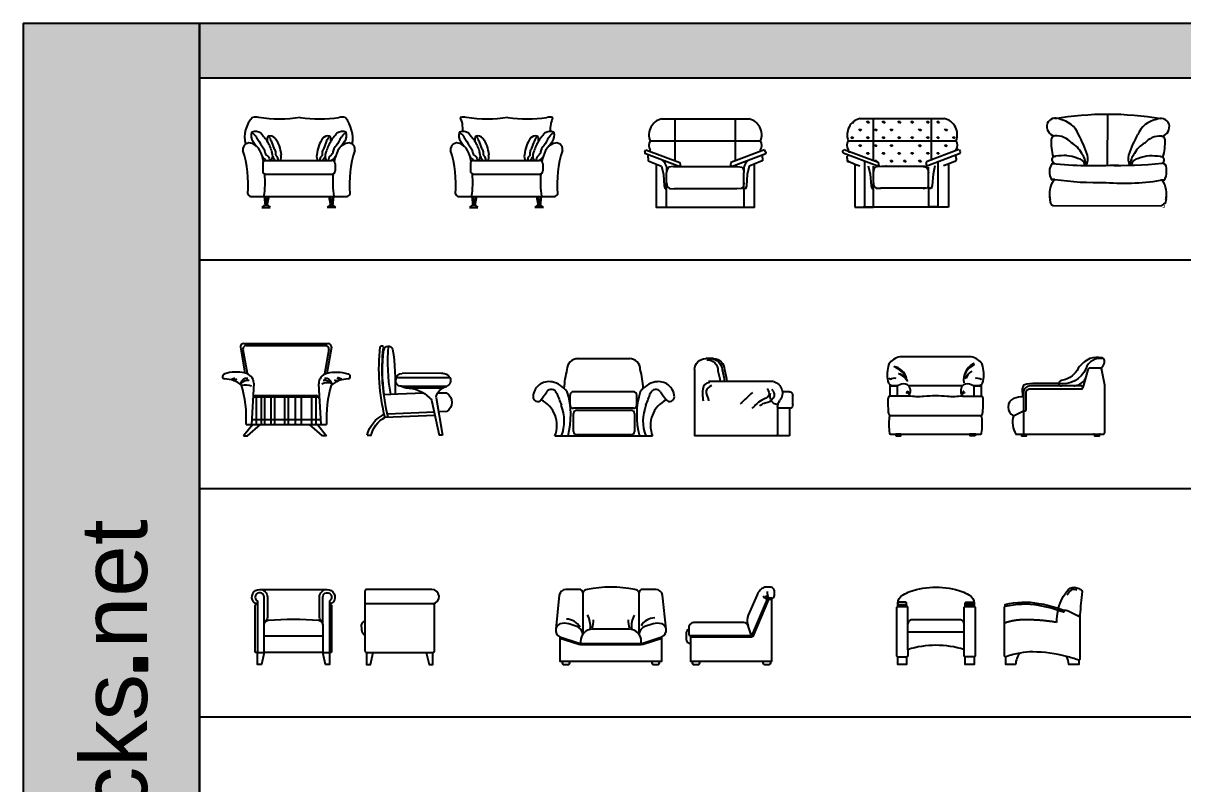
# Model space of a CAD drawing. Header units: millimetres. Extents: x 1987 to 28581, y 809 to 14560.
# Drawn here: x 1987 to 12467, y 7685 to 14560 of the extents above; entities that cross this region are included whole.
import ezdxf

# ---------------------------------------------------------------- set-up
doc = ezdxf.new("R2010")
doc.units = ezdxf.units.MM
doc.linetypes.add('DASHED', pattern=[19.05, 12.7, -6.35])
doc.layers.add('www.cad-blocks.net', color=7, linetype='Continuous')
doc.styles.get("Standard").update_dxf_attribs({"font": 'arial.ttf'})

# ---------------------------------------------------------------- blocks, each defined once
blk = doc.blocks.new('A$C15D32C30')
for p, q in [((384, 700), (878, 700)), ((335, 280), (335, 370)), ((335, 280), (335, 370)), ((907, 400), (365, 400)), ((937, 280), (937, 370)), ((907, 250), (365, 250)), ((397, 232), (888, 232)), ((367, 41), (367, 202)), ((918, 202), (918, 41)), ((197, 0), (1080, 0)), ((888, 11), (397, 11))]:
    blk.add_line(p, q)
for centre, radius, start, end in [((407, 600), 100, 90, 180), ((870, 600), 100, 0, 90), ((1106, 386), 827, 165.0137, 176.9055), ((171, 386), 827, 3.0945, 14.9863), ((143, 348), 143, 78.0743, 177.6094), ((167, 371), 49.9, 19.9738, 145.1809), ((126, 269), 224, 35.9038, 78.0743), ((1151, 269), 224, 101.9257, 144.0962), ((1110, 371), 49.9, 34.8191, 160.0262), ((1135, 348), 143, 2.3906, 101.9257), ((41, 352), 40.6, 177.6094, 321.9851), ((-1201, 1323), 1616, 321.9851, 325.1809), ((-42, 96), 258, 338.1573, 63.566), ((4097, 1800), 4131, 199.9738, 201.616), ((-390, 188), 731, 345.0967, 16.8411), ((365, 370), 30, 90, 180), ((907, 370), 30, 0, 90), ((1668, 188), 731, 163.1589, 194.9033), ((-2820, 1800), 4131, 338.384, 340.0262), ((1320, 96), 258, 116.434, 201.8427), ((2478, 1323), 1616, 214.8191, 218.0149), ((1237, 352), 40.6, 218.0149, 2.3906), ((-101, 136), 384, 339.2406, 21.616), ((365, 280), 30, 180, 270), ((397, 202), 30, 90, 180), ((888, 202), 30, 0, 90), ((907, 280), 30, 270, 0), ((1378, 136), 384, 158.384, 200.7594), ((397, 41), 30, 180, 270), ((888, 41), 30, 270, 0)]:
    blk.add_arc(centre, radius, start, end)
blk = doc.blocks.new('A$C75CB7247')
for p, q in [((93, 596), (124, 552)), ((920, 596), (889, 552)), ((209, 425), (626, 425)), ((548, 425), (804, 425)), ((179, 395), (179, 330)), ((834, 395), (834, 330)), ((198, 300), (709, 300)), ((548, 300), (815, 300)), ((73, 100), (940, 100)), ((172, 0), (248, 0)), ((191, 100), (202, 17)), ((196, 100), (205, 17)), ((201, 100), (207, 17)), ((224, 100), (213, 18)), ((230, 100), (216, 17)), ((234, 100), (218, 17)), ((839, 0), (763, 0)), ((777, 100), (793, 17)), ((781, 100), (795, 17)), ((786, 100), (798, 18)), ((810, 100), (804, 17)), ((815, 100), (806, 17)), ((820, 100), (809, 17))]:
    blk.add_line(p, q)
for centre, radius, start, end in [((275, 635), 259, 136.3748, 194.1896), ((118, 550), 265, 84.3094, 96.5371), ((331, 2101), 1300, 261.7315, 278.288), ((694, 1943), 1143, 261.1582, 278.821), ((895, 550), 265, 83.4629, 95.6906), ((685, 621), 308, 350.7125, 38.7232), ((167, 651), 92.2, 161.6688, 216.8088), ((112, 596), 90.7, 55.0706, 111.3118), ((292, 610), 73.8, 151.0079, 189.4415), ((241, 574), 72.5, 44.4097, 100.6509), ((772, 574), 72.5, 79.3491, 135.5903), ((721, 610), 73.8, 350.5585, 28.9921), ((901, 596), 90.7, 68.6882, 124.9294), ((846, 651), 92.2, 323.1912, 18.3312), ((59, 524), 59, 65.3723, 188.2209), ((31, 448), 140, 28.478, 67.9871), ((982, 448), 140, 112.0129, 151.522), ((954, 524), 59, 351.7791, 114.6277), ((-956, 211), 1004, 354.969, 17.6796), ((-303, 310), 501, 12.1108, 24.1446), ((256, 506), 92.2, 207.8731, 241.3813), ((209, 395), 30, 90, 180), ((204, 467), 66, 320.9252, 27.9818), ((341, 482), 73.8, 197.2122, 230.7203), ((294, 459), 52.8, 320.2192, 17.3208), ((719, 459), 52.8, 162.6792, 219.7808), ((672, 482), 73.8, 309.2797, 342.7878), ((809, 467), 66, 152.0182, 219.0748), ((757, 506), 92.2, 298.6187, 332.1269), ((804, 395), 30, 0, 90), ((1316, 310), 501, 155.8554, 167.8892), ((1968, 211), 1004, 162.3204, 185.031), ((209, 330), 30, 180, 270), ((804, 330), 30, 270, 0), ((-551, 225), 752, 350.4441, 5.9004), ((1564, 225), 752, 174.0996, 189.5559), ((73, 130), 30, 193.7828, 270), ((940, 130), 30, 270, 346.2172), ((210, -32), 49.5, 39.7371, 140.2629), ((801, -32), 49.5, 39.7371, 140.2629)]:
    blk.add_arc(centre, radius, start, end)
for points, knots in [([(79, 681), (89, 672), (105, 658), (137, 617), (159, 568), (199, 525), (197, 479), (234, 463), (238, 438), (241, 428), (241, 425)], [0, 0, 0, 0, 37.506288, 65.782259, 153.619658, 198.465285, 236.495883, 274.837161, 300.242842, 307.42838, 307.42838, 307.42838, 307.42838]), ([(228, 646), (234, 638), (245, 624), (263, 587), (273, 545), (299, 506), (291, 470), (317, 451), (316, 433), (317, 426), (317, 425)], [0, 0, 0, 0, 37.506288, 65.782259, 153.619658, 198.465285, 236.495883, 274.837161, 300.242842, 301.926971, 301.926971, 301.926971, 301.926971]), ([(785, 646), (779, 638), (768, 624), (750, 587), (739, 545), (714, 506), (722, 470), (696, 451), (697, 433), (696, 426), (696, 425)], [0, 0, 0, 0, 37.506288, 65.782259, 153.619658, 198.465285, 236.495883, 274.837161, 300.242842, 301.926971, 301.926971, 301.926971, 301.926971]), ([(933, 681), (924, 672), (907, 658), (876, 617), (854, 568), (813, 525), (815, 479), (779, 463), (775, 438), (772, 428), (771, 425)], [0, 0, 0, 0, 37.506288, 65.782259, 153.619658, 198.465285, 236.495883, 274.837161, 300.242842, 307.42838, 307.42838, 307.42838, 307.42838])]:
    blk.add_open_spline(points, degree=3, knots=knots)
for points in [[(164, 670), (222, 593), (263, 498)], [(849, 670), (791, 593), (750, 498)], [(293, 625), (327, 556), (345, 475)], [(720, 625), (686, 556), (668, 475)]]:
    blk.add_spline(points, degree=3)
blk = doc.blocks.new('A$C0CE07961')
for p, q in [((93, 596), (124, 552)), ((920, 596), (889, 552)), ((209, 425), (626, 425)), ((548, 425), (804, 425)), ((179, 395), (179, 330)), ((834, 395), (834, 330)), ((198, 300), (709, 300)), ((548, 300), (815, 300)), ((73, 100), (940, 100)), ((191, 100), (202, 17)), ((196, 100), (205, 17)), ((201, 100), (207, 17)), ((224, 100), (213, 18)), ((230, 100), (216, 17)), ((234, 100), (218, 17)), ((777, 100), (793, 17)), ((781, 100), (795, 17)), ((786, 100), (798, 18)), ((810, 100), (804, 17)), ((815, 100), (806, 17)), ((820, 100), (809, 17)), ((172, 0), (248, 0)), ((839, 0), (763, 0))]:
    blk.add_line(p, q)
for centre, radius, start, end in [((118, 550), 265, 84.3094, 96.5371), ((-184, 688), 299, 12.865, 24.8581), ((-4197, 251), 4333, 5.7686, 6.6708), ((331, 2101), 1300, 261.7315, 278.288), ((694, 1943), 1143, 261.1582, 278.821), ((895, 550), 265, 83.4629, 95.6906), ((5209, 251), 4333, 173.3292, 174.2314), ((1197, 688), 299, 155.1419, 167.135), ((167, 651), 92.2, 161.6688, 216.8088), ((112, 596), 90.7, 55.0706, 111.3118), ((292, 610), 73.8, 151.0079, 189.4415), ((241, 574), 72.5, 44.4097, 100.6509), ((772, 574), 72.5, 79.3491, 135.5903), ((721, 610), 73.8, 350.5585, 28.9921), ((901, 596), 90.7, 68.6882, 124.9294), ((846, 651), 92.2, 323.1912, 18.3312), ((59, 524), 59, 65.3723, 188.2209), ((31, 448), 140, 28.478, 67.9871), ((982, 448), 140, 112.0129, 151.522), ((954, 524), 59, 351.7791, 114.6277), ((-956, 211), 1004, 354.969, 17.6796), ((-303, 310), 501, 12.1108, 24.1446), ((256, 506), 92.2, 207.8731, 241.3813), ((209, 395), 30, 90, 180), ((204, 467), 66, 320.9252, 27.9818), ((341, 482), 73.8, 197.2122, 230.7203), ((294, 459), 52.8, 320.2192, 17.3208), ((719, 459), 52.8, 162.6792, 219.7808), ((672, 482), 73.8, 309.2797, 342.7878), ((809, 467), 66, 152.0182, 219.0748), ((757, 506), 92.2, 298.6187, 332.1269), ((804, 395), 30, 0, 90), ((1316, 310), 501, 155.8554, 167.8892), ((1968, 211), 1004, 162.3204, 185.031), ((209, 330), 30, 180, 270), ((804, 330), 30, 270, 0), ((-551, 225), 752, 350.4441, 5.9004), ((1564, 225), 752, 174.0996, 189.5559), ((73, 130), 30, 193.7828, 270), ((940, 130), 30, 270, 346.2172), ((210, -32), 49.5, 39.7371, 140.2629), ((801, -32), 49.5, 39.7371, 140.2629)]:
    blk.add_arc(centre, radius, start, end)
for points, knots in [([(79, 681), (89, 672), (105, 658), (137, 617), (159, 568), (199, 525), (197, 479), (234, 463), (238, 438), (241, 428), (241, 425)], [0, 0, 0, 0, 37.506288, 65.782259, 153.619658, 198.465285, 236.495883, 274.837161, 300.242842, 307.42838, 307.42838, 307.42838, 307.42838]), ([(228, 646), (234, 638), (245, 624), (263, 587), (273, 545), (299, 506), (291, 470), (317, 451), (316, 433), (317, 426), (317, 425)], [0, 0, 0, 0, 37.506288, 65.782259, 153.619658, 198.465285, 236.495883, 274.837161, 300.242842, 301.926971, 301.926971, 301.926971, 301.926971]), ([(785, 646), (779, 638), (768, 624), (750, 587), (739, 545), (714, 506), (722, 470), (696, 451), (697, 433), (696, 426), (696, 425)], [0, 0, 0, 0, 37.506288, 65.782259, 153.619658, 198.465285, 236.495883, 274.837161, 300.242842, 301.926971, 301.926971, 301.926971, 301.926971]), ([(933, 681), (924, 672), (907, 658), (876, 617), (854, 568), (813, 525), (815, 479), (779, 463), (775, 438), (772, 428), (771, 425)], [0, 0, 0, 0, 37.506288, 65.782259, 153.619658, 198.465285, 236.495883, 274.837161, 300.242842, 307.42838, 307.42838, 307.42838, 307.42838])]:
    blk.add_open_spline(points, degree=3, knots=knots)
for points in [[(164, 670), (222, 593), (263, 498)], [(849, 670), (791, 593), (750, 498)], [(293, 625), (327, 556), (345, 475)], [(720, 625), (686, 556), (668, 475)]]:
    blk.add_spline(points, degree=3)
blk = doc.blocks.new('A$C1EC56C54')
for p, q in [((150, 800), (942, 800)), ((150, 800), (942, 800)), ((274, 421), (274, 800)), ((274, 421), (274, 800)), ((819, 421), (819, 800)), ((819, 421), (819, 800)), ((47, 601), (1045, 601)), ((47, 601), (1045, 601)), ((0, 498), (10, 520)), ((0, 498), (10, 520)), ((311, 369), (0, 488)), ((311, 369), (0, 488)), ((10, 520), (317, 405)), ((10, 520), (317, 405)), ((29, 465), (39, 474)), ((29, 465), (39, 474)), ((29, 448), (29, 465)), ((29, 448), (29, 465)), ((29, 448), (31, 422)), ((29, 448), (31, 422)), ((31, 422), (46, 415)), ((31, 422), (46, 415)), ((1082, 520), (776, 405)), ((1082, 520), (776, 405)), ((782, 369), (1093, 488)), ((782, 369), (1093, 488)), ((1062, 422), (1046, 415)), ((1062, 422), (1046, 415)), ((1063, 465), (1054, 474)), ((1063, 465), (1054, 474)), ((1064, 448), (1062, 422)), ((1064, 448), (1062, 422)), ((1064, 448), (1063, 465)), ((1064, 448), (1063, 465)), ((1093, 498), (1082, 520)), ((1093, 498), (1082, 520)), ((46, 415), (105, 390)), ((46, 415), (105, 390)), ((105, 390), (151, 372)), ((105, 390), (151, 372)), ((151, 372), (167, 299)), ((151, 372), (167, 299)), ((201, 344), (196, 316)), ((201, 344), (196, 316)), ((196, 0), (196, 316)), ((196, 0), (196, 316)), ((215, 363), (201, 344)), ((215, 363), (201, 344)), ((259, 370), (215, 363)), ((259, 370), (215, 363)), ((259, 370), (833, 370)), ((259, 370), (833, 370)), ((308, 370), (785, 370)), ((308, 370), (785, 370)), ((315, 376), (311, 369)), ((315, 376), (311, 369)), ((315, 376), (311, 369)), ((315, 376), (311, 369)), ((319, 386), (315, 376)), ((319, 386), (315, 376)), ((319, 386), (315, 376)), ((319, 386), (315, 376)), ((317, 405), (319, 386)), ((317, 405), (319, 386)), ((317, 405), (319, 386)), ((317, 405), (319, 386)), ((776, 405), (774, 386)), ((776, 405), (774, 386)), ((776, 405), (774, 386)), ((776, 405), (774, 386)), ((774, 386), (778, 376)), ((774, 386), (778, 376)), ((774, 386), (778, 376)), ((774, 386), (778, 376)), ((778, 376), (782, 369)), ((778, 376), (782, 369)), ((778, 376), (782, 369)), ((778, 376), (782, 369)), ((833, 370), (878, 363)), ((833, 370), (878, 363)), ((878, 363), (892, 344)), ((878, 363), (892, 344)), ((892, 344), (896, 316)), ((892, 344), (896, 316)), ((897, 0), (896, 316)), ((897, 0), (896, 316)), ((942, 372), (925, 299)), ((942, 372), (925, 299)), ((988, 390), (942, 372)), ((988, 390), (942, 372)), ((1046, 415), (988, 390)), ((1046, 415), (988, 390)), ((167, 299), (175, 195)), ((167, 299), (175, 195)), ((196, 224), (201, 188)), ((196, 224), (201, 188)), ((896, 224), (891, 188)), ((896, 224), (891, 188)), ((925, 299), (918, 195)), ((925, 299), (918, 195)), ((175, 195), (183, 168)), ((175, 195), (183, 168)), ((183, 168), (199, 168)), ((183, 168), (199, 168)), ((201, 188), (222, 171)), ((201, 188), (222, 171)), ((222, 171), (265, 168)), ((222, 171), (265, 168)), ((831, 168), (265, 168)), ((831, 168), (265, 168)), ((871, 171), (828, 168)), ((871, 171), (828, 168)), ((891, 188), (871, 171)), ((891, 188), (871, 171)), ((910, 168), (894, 168)), ((910, 168), (894, 168)), ((918, 195), (910, 168)), ((918, 195), (910, 168))]:
    blk.add_line(p, q)
for points in [[(0, 498), (0, 488)], [(0, 498), (0, 488)], [(47, 506), (47, 521)], [(47, 506), (47, 521)], [(1046, 506), (1046, 521)], [(1046, 506), (1046, 521)], [(1093, 498), (1093, 488)], [(1093, 498), (1093, 488)], [(988, 390), (989, 0), (104, 0), (105, 390)], [(988, 390), (989, 0), (104, 0), (105, 390)]]:
    blk.add_lwpolyline(points)
for centre, radius, start, end in [((187, 655), 150, 104.2179, 201.1024), ((187, 655), 150, 104.2179, 201.1024), ((906, 655), 150, 338.8976, 75.7821), ((906, 655), 150, 338.8976, 75.7821), ((107, 560), 72.2, 145.5198, 213.648), ((107, 560), 72.2, 145.5198, 213.648), ((986, 560), 72.2, 326.352, 34.4802), ((986, 560), 72.2, 326.352, 34.4802), ((90, 341), 109, 354.2208, 53.238), ((90, 341), 109, 354.2208, 53.238), ((1003, 341), 109, 126.762, 185.7792), ((1003, 341), 109, 126.762, 185.7792)]:
    blk.add_arc(centre, radius, start, end)
blk = doc.blocks.new('A$C7C9E0E65')
for p, q in [((88, 763), (86, 765)), ((88, 763), (101, 777)), ((88, 763), (88, 766)), ((155, 803), (921, 803)), ((155, 803), (276, 803)), ((229, 763), (216, 777)), ((229, 763), (229, 782)), ((229, 763), (243, 777)), ((276, 803), (276, 425)), ((371, 763), (357, 777)), ((371, 763), (371, 782)), ((371, 763), (384, 777)), ((512, 763), (499, 777)), ((512, 763), (512, 782)), ((512, 763), (525, 777)), ((629, 763), (615, 777)), ((629, 763), (629, 782)), ((629, 763), (642, 777)), ((770, 763), (757, 777)), ((770, 763), (770, 782)), ((770, 763), (783, 777)), ((801, 803), (801, 425)), ((863, 763), (850, 777)), ((863, 763), (863, 782)), ((863, 763), (876, 777)), ((88, 622), (75, 635)), ((88, 622), (88, 641)), ((88, 622), (101, 635)), ((159, 693), (145, 706)), ((159, 693), (159, 711)), ((159, 693), (172, 706)), ((229, 622), (216, 635)), ((229, 622), (229, 641)), ((229, 622), (243, 635)), ((300, 693), (287, 706)), ((300, 693), (300, 711)), ((300, 693), (313, 706)), ((371, 622), (357, 635)), ((371, 622), (371, 641)), ((371, 622), (384, 635)), ((441, 693), (428, 706)), ((441, 693), (441, 711)), ((441, 693), (455, 706)), ((512, 622), (499, 635)), ((512, 622), (512, 641)), ((512, 622), (525, 635)), ((629, 622), (615, 635)), ((629, 622), (629, 641)), ((629, 622), (642, 635)), ((699, 693), (686, 706)), ((699, 693), (699, 711)), ((699, 693), (712, 706)), ((770, 622), (757, 635)), ((770, 622), (770, 641)), ((770, 622), (783, 635)), ((863, 622), (850, 635)), ((863, 622), (863, 641)), ((863, 622), (876, 635)), ((934, 693), (920, 706)), ((934, 693), (934, 711)), ((934, 693), (947, 706)), ((1004, 622), (991, 635)), ((1004, 622), (1004, 641)), ((1004, 622), (1018, 635)), ((51, 603), (1026, 603)), ((159, 551), (145, 564)), ((159, 551), (159, 570)), ((159, 551), (172, 564)), ((300, 551), (287, 564)), ((300, 551), (300, 570)), ((300, 551), (313, 564)), ((441, 551), (428, 564)), ((441, 551), (441, 570)), ((441, 551), (455, 564)), ((699, 551), (686, 564)), ((699, 551), (699, 570)), ((699, 551), (712, 564)), ((934, 551), (920, 564)), ((934, 551), (934, 570)), ((934, 551), (947, 564)), ((0, 503), (2, 512)), ((4, 490), (0, 503)), ((2, 512), (10, 522)), ((307, 375), (4, 490)), ((14, 522), (321, 408)), ((39, 445), (41, 419)), ((40, 459), (50, 469)), ((40, 442), (40, 459)), ((41, 419), (56, 413)), ((50, 420), (51, 420)), ((51, 503), (51, 523)), ((51, 503), (66, 503)), ((88, 495), (88, 499)), ((98, 491), (101, 494)), ((229, 480), (216, 494)), ((229, 480), (229, 499)), ((229, 480), (243, 494)), ((290, 419), (287, 423)), ((300, 416), (300, 429)), ((304, 414), (313, 423)), ((371, 480), (357, 494)), ((371, 480), (371, 499)), ((371, 480), (384, 494)), ((441, 410), (428, 423)), ((441, 410), (441, 429)), ((441, 410), (455, 423)), ((512, 480), (499, 494)), ((512, 480), (512, 499)), ((512, 480), (525, 494)), ((562, 410), (548, 423)), ((562, 410), (562, 429)), ((562, 410), (575, 423)), ((629, 480), (615, 494)), ((629, 480), (629, 499)), ((629, 480), (642, 494)), ((699, 410), (686, 423)), ((699, 410), (699, 429)), ((699, 410), (712, 423)), ((770, 480), (757, 494)), ((1051, 522), (762, 415)), ((768, 379), (1061, 490)), ((770, 480), (770, 499)), ((770, 480), (783, 494)), ((774, 419), (778, 423)), ((863, 480), (850, 494)), ((863, 480), (863, 499)), ((863, 480), (876, 494)), ((1024, 459), (1014, 469)), ((1024, 442), (1024, 459)), ((1026, 445), (1024, 427)), ((1063, 512), (1055, 522)), ((1061, 490), (1065, 503)), ((1065, 503), (1063, 512)), ((51, 417), (110, 392)), ((109, 392), (109, 3)), ((110, 392), (155, 375)), ((201, 3), (201, 415)), ((231, 375), (248, 302)), ((282, 347), (276, 313)), ((277, 3), (277, 373)), ((277, 367), (278, 367)), ((296, 365), (282, 347)), ((335, 372), (296, 365)), ((323, 389), (320, 380)), ((321, 408), (323, 389)), ((333, 371), (354, 372)), ((352, 373), (725, 373)), ((388, 373), (764, 373)), ((395, 379), (391, 372)), ((653, 379), (649, 372)), ((715, 372), (755, 365)), ((755, 407), (754, 389)), ((754, 389), (755, 384)), ((755, 365), (769, 347)), ((769, 347), (774, 313)), ((777, 0), (774, 363)), ((776, 176), (776, 331)), ((834, 375), (817, 302)), ((864, 3), (864, 415)), ((954, 392), (910, 375)), ((1018, 419), (954, 392)), ((956, 392), (956, 3)), ((248, 302), (256, 197)), ((276, 233), (282, 192)), ((774, 191), (774, 215)), ((817, 302), (809, 197)), ((256, 197), (264, 171)), ((264, 171), (280, 171)), ((282, 192), (303, 175)), ((303, 175), (346, 173)), ((750, 173), (343, 173)), ((728, 170), (762, 177)), ((762, 177), (774, 191)), ((789, 173), (773, 173)), ((801, 171), (785, 171)), ((809, 197), (801, 171)), ((109, 3), (277, 3)), ((956, 3), (185, 3)), ((869, 5), (777, 5))]:
    blk.add_line(p, q)
for centre, radius, start, end in [((190, 657), 150, 103.5221, 201.2641), ((886, 657), 150, 338.7359, 76.4779), ((110, 562), 72.2, 145.6816, 213.8098), ((966, 562), 72.2, 326.1902, 34.3184), ((1014, 428), 10, 293.0658, 355.6679), ((310, 384), 10, 249.1047, 337.3775), ((765, 405), 10, 110.3551, 174.0524), ((765, 388), 10, 202.6225, 290.8953)]:
    blk.add_arc(centre, radius, start, end)
blk = doc.blocks.new('A$C16E968BC')
blk.add_blockref('A$C7C9E0E65', (0, 0))
blk = doc.blocks.new('A$C2AD779E8')
blk.add_blockref('A$C16E968BC', (0, 0))
blk = doc.blocks.new('A$C45AD48CF')
for p, q in [((547, 835), (544, 384)), ((47, 423), (47, 441)), ((1059, 421), (1059, 438)), ((47, 402), (62, 402)), ((47, 392), (47, 397)), ((545, 380), (585, 381)), ((1059, 400), (1044, 400)), ((1059, 389), (1059, 400)), ((47, 247), (47, 256)), ((72, 252), (47, 252)), ((1033, 250), (1058, 250)), ((1058, 244), (1058, 254)), ((29, 45), (40, 25)), ((40, 25), (56, 18)), ((47, 2), (47, 3)), ((56, 18), (1032, 15)), ((1054, 28), (1032, 15)), ((1071, 38), (1054, 28)), ((1057, 0), (1057, 1)), ((1064, 15), (1065, 15)), ((1077, 71), (1070, 34))]:
    blk.add_line(p, q)
for centre, radius, start, end in [((550, -2021), 2862, 80.3673, 99.6327), ((93, 733), 93.2, 164.7899, 251.9996), ((79, 724), 82.8, 62.0057, 156.2312), ((75, 573), 228, 22.2694, 79.1558), ((1032, 571), 228, 100.5609, 157.4473), ((1028, 722), 82.8, 23.4855, 117.7111), ((1014, 731), 93.2, 287.7171, 14.9269), ((80, 606), 42.4, 100.6076, 164.8071), ((82, 463), 185, 40.7031, 93.0435), ((-719, 109), 1146, 18.5187, 28.7103), ((1823, 103), 1146, 151.0065, 161.1981), ((1024, 460), 185, 86.6733, 139.0137), ((1027, 604), 42.4, 14.9097, 79.1092), ((534, 590), 496, 176.8183, 195.7443), ((121, 393), 216, 26.2696, 61.8562), ((985, 391), 216, 117.8605, 153.4472), ((573, 589), 496, 343.9724, 2.8984), ((81, 432), 34.9, 167.3438, 246.959), ((75, 433), 28.9, 79.8438, 165.8898), ((166, -136), 604, 88.7906, 98.2518), ((149, 129), 340, 67.5054, 84.8392), ((274, 373), 69.7, 4.8762, 86.3652), ((203, 392), 147, 354.8009, 40.8566), ((247, 442), 125, 329.4709, 14.3773), ((859, 441), 125, 165.3394, 208.1644), ((903, 391), 147, 138.8602, 183.325), ((832, 372), 69.7, 93.3516, 171.3813), ((956, 127), 340, 94.8776, 112.2113), ((937, -138), 604, 81.4649, 90.9261), ((1031, 430), 28.9, 13.8269, 99.8729), ((1025, 430), 34.9, 292.7578, 12.373), ((121, 312), 98.5, 171.2535, 221.1976), ((118, 330), 94.6, 134.6856, 181.852), ((424, 4203), 3825, 264.339, 273.3209), ((1113, -12852), 13252, 92.4592, 92.4743), ((635, 4699), 4319, 268.8063, 275.3915), ((1113, -12852), 13252, 90.2431, 90.3016), ((987, 328), 94.6, 40.7897, 45.0311), ((1019, 348), 63.9, 349.5369, 54.3589), ((984, 309), 98.5, 318.5192, 8.4632), ((987, 328), 94.6, 357.8648, 5.4387), ((256, 121), 233, 146.3809, 192.8086), ((460, 2947), 2722, 261.257, 261.2635), ((460, 2947), 2722, 261.7944, 271.5508), ((699, 2281), 2062, 265.3955, 280.0552), ((849, 120), 233, 346.9081, 33.3358), ((1014, 299), 66.2, 310.8987, 313.2621), ((210, 87), 184, 176.8539, 195.1806), ((894, 85), 184, 358.776, 2.8629)]:
    blk.add_arc(centre, radius, start, end)
blk = doc.blocks.new('A$C389E01CB')
for p, q in [((162, 803), (201, 569)), ((162, 803), (201, 569)), ((185, 783), (222, 569)), ((185, 783), (222, 569)), ((192, 837), (954, 837)), ((192, 837), (954, 837)), ((215, 817), (931, 817)), ((215, 817), (931, 817)), ((960, 783), (923, 559)), ((960, 783), (923, 559)), ((984, 803), (944, 565)), ((984, 803), (944, 565)), ((1039, 530), (1074, 516)), ((1039, 530), (1074, 516)), ((110, 521), (76, 507)), ((110, 521), (76, 507)), ((129, 513), (94, 499)), ((129, 513), (94, 499)), ((284, 478), (263, 105)), ((284, 478), (263, 105)), ((869, 471), (890, 105)), ((869, 471), (890, 105)), ((1012, 506), (1046, 492)), ((1012, 506), (1046, 492)), ((1032, 523), (1067, 509)), ((1032, 523), (1067, 509)), ((288, 355), (865, 355)), ((288, 355), (865, 355)), ((304, 367), (846, 367)), ((304, 367), (846, 367)), ((305, 367), (305, 105)), ((305, 367), (305, 105)), ((348, 367), (348, 105)), ((348, 367), (348, 105)), ((379, 367), (379, 105)), ((379, 367), (379, 105)), ((438, 367), (438, 105)), ((438, 367), (438, 105)), ((469, 367), (469, 105)), ((469, 367), (469, 105)), ((561, 367), (561, 105)), ((561, 367), (561, 105)), ((592, 367), (592, 105)), ((592, 367), (592, 105)), ((657, 367), (657, 105)), ((657, 367), (657, 105)), ((712, 367), (712, 105)), ((712, 367), (712, 105)), ((805, 367), (805, 105)), ((805, 367), (805, 105)), ((843, 367), (843, 105)), ((843, 367), (843, 105)), ((213, 105), (250, 105)), ((213, 105), (250, 105)), ((250, 105), (897, 105)), ((250, 105), (897, 105)), ((265, 150), (887, 150)), ((265, 150), (887, 150)), ((897, 105), (941, 105)), ((897, 105), (941, 105)), ((273, 103), (189, 0)), ((273, 103), (189, 0)), ((226, 0), (343, 103)), ((226, 0), (343, 103)), ((904, 0), (787, 103)), ((904, 0), (787, 103)), ((857, 103), (941, 0)), ((857, 103), (941, 0)), ((189, 0), (226, 0)), ((189, 0), (226, 0)), ((941, 0), (904, 0)), ((941, 0), (904, 0))]:
    blk.add_line(p, q)
for centre, radius, start, end in [((192, 807), 30, 90, 188.7352), ((192, 807), 30, 90, 188.7352), ((215, 787), 30, 90, 188.7352), ((215, 787), 30, 90, 188.7352), ((931, 787), 30, 351.2648, 90), ((931, 787), 30, 351.2648, 90), ((954, 807), 30, 351.2648, 90), ((954, 807), 30, 351.2648, 90), ((23, 537), 22.7, 96.9564, 257.2826), ((23, 537), 22.7, 96.9564, 257.2826), ((126, 241), 337, 77.076, 108.3943), ((126, 241), 337, 77.076, 108.3943), ((184, 470), 99.8, 4.1454, 80.0008), ((184, 470), 99.8, 4.1454, 80.0008), ((966, 471), 96.8, 103.2985, 180.0747), ((966, 471), 96.8, 103.2985, 180.0747), ((1030, 210), 365, 73.33, 103.599), ((1030, 210), 365, 73.33, 103.599), ((1132, 537), 22.7, 282.7174, 83.0436), ((1132, 537), 22.7, 282.7174, 83.0436), ((15, 263), 252, 51.2716, 89.3097), ((15, 263), 252, 51.2716, 89.3097), ((218, 463), 57.3, 80.5229, 168.2021), ((218, 463), 57.3, 80.5229, 168.2021), ((232, 416), 86.8, 83.5839, 143.3854), ((232, 416), 86.8, 83.5839, 143.3854), ((-799, 168), 1014, 356.4254, 16.7095), ((-799, 168), 1014, 356.4254, 16.7095), ((209, 331), 130, 65.3414, 105.867), ((209, 331), 130, 65.3414, 105.867), ((952, 350), 130, 74.133, 114.6586), ((952, 350), 130, 74.133, 114.6586), ((918, 416), 86.8, 36.6146, 96.4161), ((918, 416), 86.8, 36.6146, 96.4161), ((932, 463), 57.3, 11.7979, 99.4771), ((932, 463), 57.3, 11.7979, 99.4771), ((1953, 168), 1014, 163.2905, 183.5746), ((1953, 168), 1014, 163.2905, 183.5746), ((1140, 263), 252, 90.6903, 128.7284), ((1140, 263), 252, 90.6903, 128.7284), ((316, 324), 44.1, 106.1207, 171.4361), ((316, 324), 44.1, 106.1207, 171.4361), ((828, 317), 53.1, 19.9499, 70.0882), ((828, 317), 53.1, 19.9499, 70.0882)]:
    blk.add_arc(centre, radius, start, end)
blk = doc.blocks.new('A$C72E04ABD')
for p, q in [((84, 568), (451, 566)), ((84, 568), (451, 566)), ((17, 524), (504, 524)), ((17, 524), (504, 524)), ((46, 448), (455, 448)), ((46, 448), (455, 448)), ((78, 433), (406, 433)), ((78, 433), (406, 433)), ((419, 433), (455, 448)), ((419, 433), (455, 448)), ((46, 387), (132, 387)), ((46, 387), (132, 387)), ((142, 346), (86, 7)), ((142, 346), (86, 7)), ((256, 387), (488, 377)), ((256, 387), (488, 377)), ((490, 377), (612, 373)), ((490, 377), (612, 373)), ((46, 220), (118, 217)), ((46, 220), (118, 217)), ((181, 312), (117, 7)), ((181, 312), (117, 7)), ((160, 215), (581, 198)), ((160, 215), (581, 198)), ((154, 186), (607, 166)), ((154, 186), (607, 166)), ((610, 197), (614, 196)), ((610, 197), (614, 196)), ((86, 7), (117, 7)), ((86, 7), (117, 7)), ((766, 7), (730, 7)), ((766, 7), (730, 7))]:
    blk.add_line(p, q)
for centre, radius, start, end in [((2678, 458), 2166, 171.2887, 182.1526), ((2678, 458), 2166, 171.2887, 182.1526), ((575, 773), 39.9, 9.9403, 161.1913), ((575, 773), 39.9, 9.9403, 161.1913), ((-1138, 676), 1718, 349.9621, 4.5816), ((-1138, 676), 1718, 349.9621, 4.5816), ((-1082, 601), 1713, 345.3596, 6.5841), ((-1082, 601), 1713, 345.3596, 6.5841), ((-1092, 603), 1752, 345.6124, 6.6275), ((-1092, 603), 1752, 345.6124, 6.6275), ((-804, 589), 1432, 351.3719, 7.6645), ((-804, 589), 1432, 351.3719, 7.6645), ((634, 801), 14.4, 15.8766, 191.8874), ((634, 801), 14.4, 15.8766, 191.8874), ((71, 502), 58.6, 154.0845, 245.0597), ((71, 502), 58.6, 154.0845, 245.0597), ((91, 483), 85.2, 88.109, 149.0797), ((91, 483), 85.2, 88.109, 149.0797), ((449, 509), 57.1, 4.2791, 88.6287), ((449, 509), 57.1, 4.2791, 88.6287), ((16, 318), 134, 24.104, 77.0316), ((16, 318), 134, 24.104, 77.0316), ((412, 146), 288, 88.7173, 136.1771), ((412, 146), 288, 88.7173, 136.1771), ((459, 498), 49.4, 265.6835, 18.5269), ((459, 498), 49.4, 265.6835, 18.5269), ((99, 304), 98.7, 122.1, 237.9), ((99, 304), 98.7, 122.1, 237.9), ((92, 354), 50, 350.7756, 21.6347), ((92, 354), 50, 350.7756, 21.6347), ((230, 302), 50, 120.4157, 168.122), ((230, 302), 50, 120.4157, 168.122), ((488, -54), 251, 12.4838, 61.5304), ((488, -54), 251, 12.4838, 61.5304), ((488, -61), 286, 13.7524, 63.9021), ((488, -61), 286, 13.7524, 63.9021)]:
    blk.add_arc(centre, radius, start, end)
blk = doc.blocks.new('A$C2A1E0FAB')
at = {"xscale": -1}
blk.add_blockref('A$C72E04ABD', (766, 0), dxfattribs=at)
blk = doc.blocks.new('A$C27BB3B49')
for p, q in [((717, 700), (787, 700)), ((887, 600), (887, 0)), ((173, 491), (761, 491)), ((0, 280), (0, 370)), ((0, 280), (0, 370)), ((30, 400), (95, 400)), ((30, 250), (30, 0)), ((30, 250), (137, 250)), ((137, 260), (137, 20))]:
    blk.add_line(p, q)
for centre, radius, start, end in [((717, 600), 100, 90, 180), ((747, 592), 108, 91.7231, 175.837), ((776, 589), 100, 90, 180), ((787, 600), 100, 0, 90), ((1417, 386), 827, 165.0137, 172.7307), ((1438, 386), 827, 165.0137, 172.7307), ((1475, 376), 827, 165.0137, 171.9923), ((204, 386), 110, 106.4722, 216.899), ((30, 370), 30, 90, 180), ((37, 260), 100, 0, 36.899), ((30, 280), 30, 180, 270), ((157, 20), 20, 180, 270)]:
    blk.add_arc(centre, radius, start, end)
for points in [[(189, 422), (168, 380), (210, 310), (273, 289), (301, 268)], [(231, 429), (217, 366), (280, 324), (336, 282), (370, 247)], [(734, 457), (782, 408), (768, 345), (761, 317)], [(754, 484), (796, 464), (817, 380), (810, 317)], [(133, 282), (175, 296), (203, 338), (203, 387)], [(364, 394), (475, 289)]]:
    blk.add_spline(points, degree=3)
blk = doc.blocks.new('A$C334B59A3')
blk.add_line((857, 0), (0, 0))
at = {"xscale": -1}
blk.add_blockref('A$C27BB3B49', (887, 0), dxfattribs=at)
blk = doc.blocks.new('A$C332C4D94')
at = {"ltscale": 40}
blk.add_line((191, 456), (683, 456), dxfattribs=at)
for p, q in [((194, 361), (23, 361)), ((680, 361), (851, 361)), ((846, 182), (28, 182)), ((72, 15), (129, 15)), ((802, 15), (745, 15))]:
    blk.add_line(p, q)
blk.add_lwpolyline([(851, 464, 0.17865), (868, 495, 0.1307), (859, 648, 0.218767), (759, 715), (437, 715), (115, 715), (115, 715), (115, 715, 0.218767), (15, 648, 0.1307), (6, 495, 0.17865), (23, 464), (23, 361, 0.319387), (7, 335, 0.039628), (12, 203, 0.282923), (28, 182, 0.207434), (19, 171, 0.071071), (22, 25, 0.361652), (35, 15), (437, 15), (839, 15, 0.361652), (853, 25, 0.071071), (855, 171, 0.207434), (846, 182, 0.282923), (862, 203, 0.039628), (867, 335, 0.319387), (851, 361)], format="xyb", close=True)
blk.add_lwpolyline([(851, 464, -0.15366), (823, 453, -0.114283), (760, 461, 0.236136), (691, 463, 0.414018), (680, 361, -0.061345), (542, 357, 0.014952), (437, 363, 0.014952), (332, 357, -0.061345), (194, 361, 0.414018), (183, 463, 0.236136), (114, 461, -0.114283), (51, 453, -0.15366), (23, 464, -0.15366)], format="xyb")
for points in [[(23, 452), (89, 452), (89, 361)], [(785, 361), (785, 452), (851, 452)]]:
    blk.add_lwpolyline(points)
for points in [[(175, 392, 0.745241), (179, 391, 0.012071), (182, 402, -0.556252), (188, 402, -0.154861), (191, 379, -0.994314)], [(699, 392, -0.745241), (696, 391, -0.012071), (692, 402, 0.556252), (686, 402, 0.154861), (683, 379, 0.994314)]]:
    blk.add_lwpolyline(points, format="xyb", dxfattribs=at)
for points in [[(78, 0), (123, 0), (123, 15), (78, 15)], [(796, 0), (751, 0), (751, 15), (796, 15)]]:
    blk.add_lwpolyline(points, close=True)
for centre, radius, start, end in [((858, 509), 167, 120.7894, 189.6121), ((885, 460), 209, 119.029, 154.3347), ((778, 647), 7.25, 323.8586, 133.1138), ((-16, 429), 212, 26.448, 69.3175), ((40, 490), 138, 13.8414, 81.924), ((43, 410), 164, 29.5502, 68.3837), ((82, 455), 110, 19.1276, 78.8063), ((833, 455), 146, 117.524, 155.0771), ((807, 501), 93.9, 116.3083, 167.5085), ((32, 549), 32.2, 238.0151, 281.2618), ((63, 455), 66.6, 74.928, 123.2156), ((812, 455), 66.6, 56.7844, 105.072), ((846, 525), 11.4, 237.5794, 331.9678)]:
    blk.add_arc(centre, radius, start, end, dxfattribs=at)
blk = doc.blocks.new('A$C553D0D76')
for p, q in [((138, 227), (138, 230)), ((120, 15), (165, 15)), ((780, 15), (774, 15)), ((780, 15), (825, 15)), ((831, 15), (825, 15))]:
    blk.add_line(p, q)
at = {"ltscale": 40}
blk.add_lwpolyline([(456, 474), (276, 474, 0.033799), (169, 468, 0.218323), (137, 451, 0.242549), (138, 354, 0.077461), (50, 340, 0.63066), (48, 182, 0.215476), (71, 15), (120, 15), (120, 0), (165, 0), (165, 15), (780, 15), (780, 0), (825, 0), (825, 15), (858, 15, 0.414214), (873, 30), (873, 446, 0.045244), (871, 473), (848, 596, 0.362182), (828, 613, 0.224831), (855, 629, 0.194932), (871, 681, 0.357821), (848, 705, 0.143308), (738, 699, 0.127424), (634, 613, -0.237505), (495, 505, 0.247795)], format="xyb", close=True, dxfattribs=at)
for points in [[(863, 697, 0.384478), (701, 608, -0.35159), (456, 474)], [(828, 613), (740, 613, 0.336071), (721, 598), (675, 437)], [(48, 182), (138, 227), (148, 227, 0.414214), (163, 242), (163, 392, -0.414214), (198, 427), (665, 427, 0.304377), (675, 437)], [(456, 474, 0.41887), (483, 452)], [(593, 452, 0.012116), (608, 455, 0.216119), (697, 516)]]:
    blk.add_lwpolyline(points, format="xyb", dxfattribs=at)
blk.add_lwpolyline([(675, 437, 0.41035), (665, 452), (198, 452, 0.414214), (138, 392), (138, 30, 0.414214), (153, 15, 0.353402)], format="xyb")
blk = doc.blocks.new('A$C3EFD0292')
for p, q in [((110, 260), (640, 260)), ((50, 110), (110, 110)), ((640, 110), (700, 110))]:
    blk.add_line(p, q)
blk.add_lwpolyline([(700, 110), (700, 0), (665, 0), (640, 110), (110, 110), (85, 0), (50, 0), (50, 110), (35, 110, -0.414214), (30, 115), (30, 530, -0.414214), (50, 550), (50, 550, -0.236068), (14, 568, -0.618034), (70, 680), (680, 680, -0.618034), (736, 568, -0.236068), (700, 550), (700, 550, -0.414214), (720, 530), (720, 115, -0.414214), (715, 110)], format="xyb", close=True)
for points in [[(110, 361), (110, 610, 1.732051), (50, 575), (50, 110)], [(70, 680, -0.414214), (140, 610), (140, 428, -0.279777), (110, 382)], [(640, 382, -0.279777), (610, 428), (610, 610, -0.414214), (680, 680, -0.356345)], [(640, 361), (640, 610, -1.732051), (700, 575), (700, 110)], [(110, 110), (110, 361, -0.390215), (146, 401, -0.041336), (603, 401, -0.390215), (640, 361), (640, 110)]]:
    blk.add_lwpolyline(points, format="xyb")
blk = doc.blocks.new('A$C2D883C06')
blk.add_line((648, 550), (33, 550))
at = {"ltscale": 40}
for p, q in [((33, 391), (33, 265)), ((48, 110), (108, 110)), ((588, 110), (648, 110))]:
    blk.add_line(p, q, dxfattribs=at)
blk.add_lwpolyline([(33, 391, 0.115578), (14, 384, 0.236778), (0, 358, 0.023028), (3, 313, 0.148766), (14, 283, 0.083091), (33, 265), (33, 125, 0.414214), (48, 110), (48, 0), (83, 0), (108, 110), (588, 110), (613, 0), (648, 0), (648, 110, 0.414214), (663, 125), (663, 535, 0.414214), (648, 550, 0.920133), (638, 680), (48, 680, 0.414214), (33, 665)], format="xyb", close=True)
blk = doc.blocks.new('A$C0E427995')
at = {"ltscale": 40}
for p, q in [((69, 30), (119, 30)), ((879, 30), (929, 30))]:
    blk.add_line(p, q, dxfattribs=at)
blk.add_lwpolyline([(0, 321, 0.342928), (39, 250), (39, 30), (69, 30, 0.667889), (69, 0), (119, 0, 0.667889), (119, 30), (879, 30, 0.667889), (879, 0), (929, 0, 0.667889), (929, 30), (959, 30), (959, 250, 0.342928), (998, 321, 0.060016), (998, 321), (965, 627, 0.382662), (905, 680), (784, 680, 0.414214), (754, 650, 0.277982), (714, 680, 0.094262), (284, 680, 0.277982), (244, 650, 0.414214), (214, 680), (93, 680, 0.382662), (33, 627)], format="xyb", close=True, dxfattribs=at)
for points in [[(244, 650), (244, 273, 0.323901), (192, 344), (119, 368, 0.143213), (39, 369, 0.191), (3, 332, 0.042668), (0, 321, 0.042628)], [(998, 321, 0.042763), (996, 332, 0.191), (959, 369, 0.143213), (880, 368), (806, 344, 0.323901), (754, 273), (754, 650)], [(774, 192), (774, 210, 0.414214), (664, 320), (334, 320, 0.414214), (224, 210), (224, 192)], [(39, 250), (212, 194, 0.078088), (227, 192), (771, 192, 0.078088), (787, 194), (959, 250)], [(959, 237), (790, 183, -0.078088), (771, 180), (227, 180, -0.078088), (208, 183), (39, 237)]]:
    blk.add_lwpolyline(points, format="xyb")
for centre, radius, start, end in [((115, 348), 199, 352.9925, 29.5554), ((883, 348), 199, 150.4446, 187.0075), ((898, 277), 146, 91.1138, 149.8872), ((94, 266), 146, 30.1128, 88.8862), ((42, 415), 301, 343.531, 357.9844), ((956, 415), 301, 182.0156, 196.469)]:
    blk.add_arc(centre, radius, start, end, dxfattribs=at)
blk = doc.blocks.new('A$C14116FEF')
blk.add_line((592, 260), (562, 352))
at = {"ltscale": 40}
for p, q in [((65, 30), (115, 30)), ((705, 30), (755, 30))]:
    blk.add_line(p, q, dxfattribs=at)
blk.add_lwpolyline([(559, 361), (562, 352, 0.324007), (524, 380), (70, 380, 0.414214), (25, 335), (25, 317, 0.305615), (0, 280), (0, 232, 0.414214), (40, 192), (40, 30), (65, 30, 0.667889), (65, 0), (115, 0, 0.667889), (115, 30), (705, 30, 0.667889), (705, 0), (755, 0, 0.667889), (755, 30), (775, 30), (775, 600, 0.414214), (800, 625), (800, 660, 0.414214), (760, 700), (723, 700, 0.166848), (686, 687, 0.11885), (642, 632), (562, 446, 0.182118)], format="xyb", close=True)
for points in [[(775, 600), (745, 600, 0.300505), (734, 593), (592, 260), (40, 260)], [(775, 588), (745, 588), (603, 255, -0.300505), (592, 248), (40, 248)], [(25, 317), (25, 280, 0.32678), (40, 260), (40, 192)]]:
    blk.add_lwpolyline(points, format="xyb")
for centre, radius, start, end in [((877, 660), 145, 180.0682, 204.232), ((741, 641), 47, 202.1977, 256.9526), ((745, 626), 26, 180.012, 233.1664)]:
    blk.add_arc(centre, radius, start, end, dxfattribs=at)
blk = doc.blocks.new('A$C53342B01')
at = {"ltscale": 40}
for p, q in [((10, 525), (90, 525)), ((620, 525), (700, 525)), ((700, 525), (620, 525)), ((100, 295), (610, 295)), ((10, 70), (90, 70)), ((700, 70), (620, 70))]:
    blk.add_line(p, q, dxfattribs=at)
blk.add_lwpolyline([(610, 135, 0.156863), (100, 135), (100, 80, -0.414214), (90, 70), (90, 0), (10, 0), (10, 70, -0.414214), (0, 80), (0, 515, -0.414214), (10, 525), (10, 555, -0.275619), (57, 630, -0.036298), (120, 662, -0.076243), (355, 700, -0.076243), (590, 662, -0.036298), (653, 630, -0.275619), (700, 555), (700, 525, -0.414214), (710, 515), (710, 80, -0.414214), (700, 70), (700, 0), (620, 0), (620, 70, -0.414214), (610, 80)], format="xyb", close=True)
for points in [[(100, 135), (100, 365), (100, 515, 0.414214), (90, 525), (90, 555, 0.414214), (80, 565), (20, 565, 0.414214), (10, 555)], [(610, 135), (610, 365), (610, 515, -0.414214), (620, 525), (620, 555, -0.414214), (630, 565), (690, 565, -0.40034), (700, 555, -0.333874)], [(610, 365, 0.414214), (570, 405), (140, 405, 0.414214), (100, 365)]]:
    blk.add_lwpolyline(points, format="xyb")
for points in [[(10, 535, -0.414214), (20, 545), (80, 545, -0.414214), (90, 535)], [(700, 535, 0.414214), (690, 545), (630, 545, 0.414214), (620, 535)]]:
    blk.add_lwpolyline(points, format="xyb", dxfattribs=at)
blk = doc.blocks.new('A$C16420DF6')
for points in [[(680, 426), (680, 50, -0.414214), (670, 40), (670, 0), (580, 0, 0.116176), (561, 74, 0.062522), (254, 115, 0.041849), (140, 105, 0.174997), (100, 0), (10, 0), (10, 70, -0.414214), (0, 80), (0, 523, -0.001722), (5, 524), (5, 545, -0.100398), (310, 554, -0.039478), (486, 510, -0.106409), (575, 677, -0.289967), (653, 695, -0.060629), (689, 678, -0.315648), (700, 660, 0.006043), (681, 449, -0.517071), (666, 441)], [(486, 510, -0.011841), (538, 492), (553, 492, -0.114337), (575, 486), (672, 439, -0.240639), (680, 426)], [(140, 105, 0.047798), (14, 71, -0.089872), (10, 70)], [(670, 40, -0.084768), (667, 41, 0.022212), (561, 74, 0.021176)]]:
    blk.add_lwpolyline(points, format="xyb")
at = {"ltscale": 40}
for points in [[(654, 673, 0.012933), (647, 676, 0.287692), (590, 664, 0.025224), (564, 629)], [(538, 492), (531, 473, 0.051348), (307, 535, 0.101997), (5, 524)]]:
    blk.add_lwpolyline(points, format="xyb", dxfattribs=at)
at = {"linetype": 'DASHED', "ltscale": 40}
blk.add_lwpolyline([(486, 510, 0.067012), (469, 382, 0.040738), (193, 405, 0.090366), (0, 375, 0.05415)], format="xyb", dxfattribs=at)
blk.add_arc((1028, 425), 348, 176.0314, 179.8403)
blk = doc.blocks.new('FORMAT')
at = {"layer": 'www.cad-blocks.net', "true_color": 0x444444}
blk.add_hatch(color=250, dxfattribs=at).paths.add_polyline_path([(1987, 14560), (1987, 809), (3579, 809), (3579, 14560)])
at = {"layer": 'www.cad-blocks.net', "true_color": 0x546d8e}
h = blk.add_hatch(color=155, dxfattribs=at)
h.set_gradient(color1=(68, 68, 68), color2=(84, 109, 142), tint=1)
h.paths.add_polyline_path([(3579, 14560), (3579, 14066), (28581, 14066), (28581, 14560)])
blk.add_hatch(color=155, dxfattribs=at).paths.add_polyline_path([(2990, 8823), (2990, 8706), (3108, 8706), (3108, 8823)])
blk.add_line((3579, 14066), (28581, 14066))
at = {"layer": 'www.cad-blocks.net', "color": 250, "true_color": 0x444444}
for p, q in [((1987, 14560), (3579, 14560)), ((1987, 14560), (1987, 809)), ((3579, 14560), (3579, 809))]:
    blk.add_line(p, q, dxfattribs=at)
at = {"layer": 'www.cad-blocks.net', "color": 155, "true_color": 0x546d8e}
for p, q in [((3579, 809), (3579, 14560)), ((3579, 14560), (28581, 14560)), ((3579, 14066), (28581, 14066)), ((3579, 14066), (28581, 14066)), ((3579, 14066), (28581, 14066)), ((3579, 12422), (28581, 12422)), ((3579, 10355), (28581, 10355)), ((3579, 8289), (28581, 8289))]:
    blk.add_line(p, q, dxfattribs=at)
at = {"layer": 'www.cad-blocks.net'}
blk.add_line((3579, 14560), (3579, 809), dxfattribs=at)
at = {"layer": 'www.cad-blocks.net', "color": 155, "true_color": 0x546d8e}
blk.add_lwpolyline([(2990, 8706), (2990, 8823), (3108, 8823), (3108, 8706)], close=True, dxfattribs=at)
at = {"layer": 'www.cad-blocks.net', "insert": (2506, 4671), "char_height": 600, "attachment_point": 1, "rotation": 90}
blk.add_mtext_dynamic_manual_height_columns('{\\C255;\\c16777215;cad-bl  cks net}', width=19116.44, gutter_width=12.5, heights=[0], dxfattribs=at)

msp = doc.modelspace()

# ---------------------------------------------------------------- block references
for name, p in [('FORMAT', (0, 0)), ('A$C45AD48CF', (11238, 12895)), ('A$C75CB7247', (3972, 12895)), ('A$C0CE07961', (5849, 12895)), ('A$C1EC56C54', (7605, 12895)), ('A$C2AD779E8', (9393, 12895)), ('A$C389E01CB', (3788, 10829)), ('A$C2A1E0FAB', (5096, 10829)), ('A$C15D32C30', (6594, 10829)), ('A$C334B59A3', (8055, 10829)), ('A$C332C4D94', (9795, 10829)), ('A$C553D0D76', (10888, 10829)), ('A$C3EFD0292', (4054, 8762)), ('A$C2D883C06', (5042, 8762)), ('A$C0E427995', (6799, 8762)), ('A$C14116FEF', (7977, 8762)), ('A$C53342B01', (9881, 8762)), ('A$C16420DF6', (10856, 8762))]:
    msp.add_blockref(name, p)

doc.saveas('drawing.dxf')
